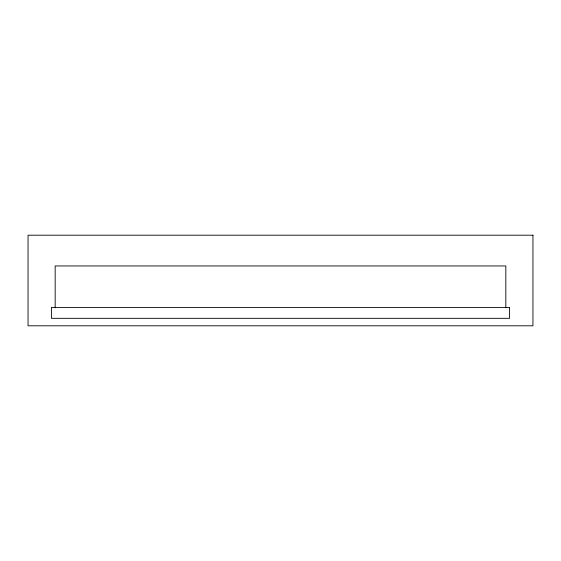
<?xml version="1.0" encoding="UTF-8"?>
<svg xmlns="http://www.w3.org/2000/svg" width="561" height="561" viewBox="0 0 561 561"><rect width="100%" height="100%" fill="white"/><g stroke="black" fill="none" stroke-linecap="round" stroke-linejoin="round"><path stroke-width="0.84" d="M505.833 307.842L505.833 265.949L55.167 265.949L55.167 307.842M532.95 235.199L28.05 235.199L28.05 325.801L532.95 325.801L532.95 235.199M509.57 307.407L51.43 307.407L51.43 318.318L509.57 318.318L509.57 307.407"/></g></svg>
